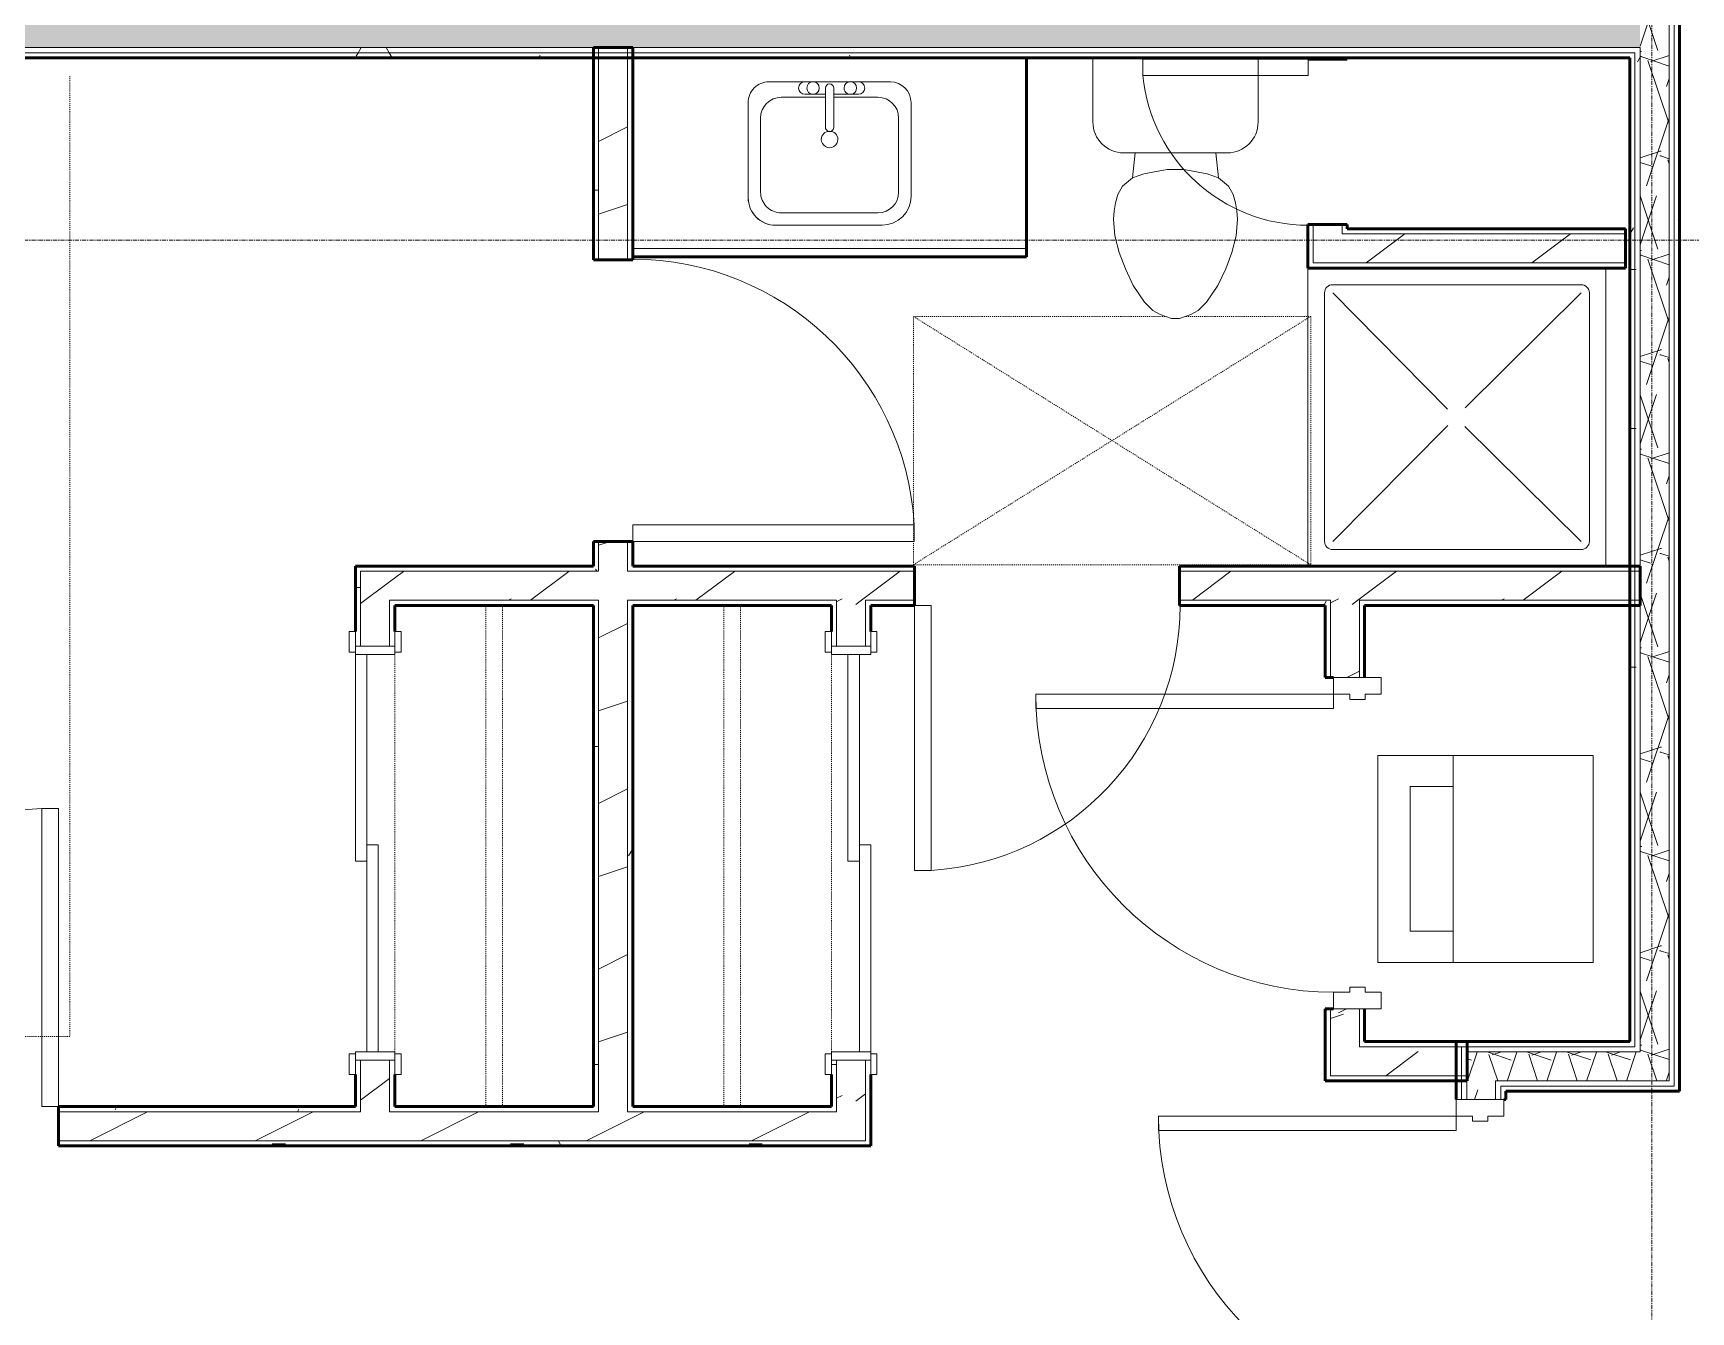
# Model space of a CAD drawing. Extents: x -4294 to -464, y 9706 to 12475.
# Drawn here: x -3676.9 to -3476.6, y 10683.7 to 10838.2 of the extents above; entities that cross this region are included whole.
import ezdxf

# ---------------------------------------------------------------- set-up
doc = ezdxf.new("R2010")
doc.units = 0
doc.linetypes.add('Dash', pattern=[0.25, 0.125, -0.125])
doc.linetypes.add('Grid Line 1_2_', pattern=[0.875, 0.5, -0.125, 0.125, -0.125])
for name, color, linetype, lineweight in [('0-1', 7, 'Continuous', 5), ('0-2', 50, 'Continuous', 13), ('A-DOOR', 31, 'Continuous', 13), ('A-DOOR-1', 7, 'Continuous', 9), ('A-DOOR-2', 90, 'Continuous', 20), ('A-DOOR-5', 31, 'Continuous', 20), ('A-DOOR-6', 31, 'Continuous', 9), ('A-DOOR-FRAM', 31, 'Continuous', 20), ('A-DOOR-FRAM-1', 90, 'Continuous', 20), ('A-GENM-HDLN-1', 7, 'Dash', 9), ('A-WALL', 113, 'Continuous', 13), ('A-WALL-2', 250, 'Continuous', 50), ('A-WALL-3', 50, 'Continuous', 13), ('A-WALL-PATT-1', 7, 'Continuous', 9), ('A-WALL-PATT-2', 8, 'Continuous', 9), ('A-WALL-PATT-5', 111, 'Continuous', 9), ('I-FURN-1', 7, 'Continuous', 9), ('I-FURN-HDLN-1', 7, 'Dash', 9), ('I-WALL-1', 2, 'Continuous', 50), ('P-SANR-FIXT-1', 7, 'Continuous', 9), ('Q-CASE-1', 250, 'Continuous', 50), ('Q-CASE-2', 7, 'Continuous', 9), ('Q-CASE-HDLN-1', 7, 'Dash', 9), ('S-GRID-1', 1, 'Grid Line 1_2_', 9)]:
    doc.layers.add(name, color=color, linetype=linetype, lineweight=lineweight)
pattern_1 = [(0, (0, 0), (38.4, 9.6), [1.584, -27.216, 1.584, -27.216, -153.6]), (0, (0, 0), (38.4, 9.6), [-57.6, 1.584, -56.016, 1.584, -27.216, -67.2]), (0, (0, 0), (38.4, 9.6), [-144, 1.584, -17.616, 1.584, -46.416]), (120, (14.4, 4.8), (-27.513844, 28.4553755), [1.584, -27.216, 1.584, -27.216, -153.6]), (120, (14.4, 4.8), (-27.513844, 28.4553755), [-57.6, 1.584, -56.016, 1.584, -27.216, -67.2]), (120, (14.4, 4.8), (-27.513844, 28.4553755), [-144, 1.584, -17.616, 1.584, -46.416]), (240, (19.2, 24), (-10.886156, -38.0553755), [1.584, -27.216, 1.584, -27.216, -153.6]), (240, (19.2, 24), (-10.886156, -38.0553755), [-57.6, 1.584, -56.016, 1.584, -27.216, -67.2]), (240, (19.2, 24), (-10.886156, -38.0553755), [-144, 1.584, -17.616, 1.584, -46.416])]
pattern_2 = [(216.87, (7.997, 19.992), (59.9755286, 39.9843071), [9.996, -89.964]), (206.565, (19.992, 13.994), (-19.991807, -19.992219), [22.352, -22.352]), (198.435, (19.992, 3.998), (-39.983821, -19.991955), [12.644, -50.576])]
pattern_3 = [(161.57, (0.6, 0.6), (-4.80033747, -0.00041462), [0, -34.152, 3.792, 0]), (18.43, (-0.6, 0.6), (-4.80033747, 0.00041462), [0, -34.152, 3.792, 0]), (108.43, (0.6, 0.6), (2.39913218, -12.00105099), [11.382, -26.562]), (71.57, (-0.6, 0.6), (2.39913218, 12.00105099), [11.382, -26.562])]

# ---------------------------------------------------------------- blocks, each defined once
blk = doc.blocks.new('Single-Flush - 32_ x 84_-1372862-FLOOR PLAN - 2ND FLOOR')
at = {"layer": 'A-DOOR-1'}
blk.add_arc((16, 2.37), 32.07, 93.5759, 180, dxfattribs=at)
at = {"layer": 'A-DOOR-2'}
for p, q in [((14, 2.37), (14, 34.38)), ((16, 34.38), (14, 34.38)), ((16, 2.37), (16, 34.38)), ((16, 2.37), (14, 2.37))]:
    blk.add_line(p, q, dxfattribs=at)
blk = doc.blocks.new('Stacked Washer and Dryer - 26_x25_ - Private-1372850-FLOOR PLAN - 2ND FLOOR')
at = {"layer": 'P-SANR-FIXT-1'}
for p, q in [((0, 12.5), (26, 12.5)), ((0, 12.5), (0, -12.5)), ((16.90625, -12.5), (16.90625, 12.5)), ((26, 12.5), (26, -12.5)), ((22.09375, 8.75), (16.90625, 8.75)), ((22.09375, -8.75), (22.09375, 8.75)), ((16.90625, -8.75), (22.09375, -8.75)), ((26, -12.5), (0, -12.5))]:
    blk.add_line(p, q, dxfattribs=at)
blk = doc.blocks.new('Single-Flush - 36_ x 84_-1372839-FLOOR PLAN - 2ND FLOOR')
at = {"layer": 'A-DOOR-1'}
blk.add_arc((18, 2.37), 36.07, 93.1789, 180, dxfattribs=at)
at = {"layer": 'A-DOOR-2'}
for p, q in [((16, 2.37), (16, 38.39)), ((18, 38.39), (16, 38.39)), ((18, 2.37), (18, 38.39)), ((18, 2.37), (16, 2.37))]:
    blk.add_line(p, q, dxfattribs=at)
blk = doc.blocks.new('Single-Flush - 34_ x 84_-1372840-FLOOR PLAN - 2ND FLOOR')
at = {"layer": 'A-DOOR-1'}
blk.add_arc((17, 2.37), 34.07, 93.3657, 180, dxfattribs=at)
at = {"layer": 'A-DOOR-2'}
for p, q in [((15, 2.37), (15, 36.38)), ((17, 36.38), (15, 36.38)), ((17, 2.37), (17, 36.38)), ((17, 2.37), (15, 2.37))]:
    blk.add_line(p, q, dxfattribs=at)
blk = doc.blocks.new('Door-Passage-Single-Flush - 36_ x 80_-1699972-FLOOR PLAN - 2ND FLOOR')
at = {"layer": 'A-DOOR-1'}
blk.add_arc((18, 1.625), 36, 90, 180, dxfattribs=at)
at = {"layer": 'A-DOOR-2'}
for p, q in [((18, 37.625), (16.25, 37.625)), ((16.25, 37.625), (16.25, 1.625)), ((18, 1.625), (18, 37.625)), ((16.25, 1.625), (18, 1.625))]:
    blk.add_line(p, q, dxfattribs=at)
at = {"layer": 'A-DOOR-FRAM-1'}
for p, q in [((-18, 1.625), (-20, 1.625)), ((-20, 1.625), (-20, -4.125)), ((-18, -0.3125), (-18, 1.625)), ((18, 1.625), (18, -0.3125)), ((20, 1.625), (18, 1.625)), ((20, -4.125), (20, 1.625)), ((-17.375, -0.3125), (-18, -0.3125)), ((-17.375, -2.1875), (-17.375, -0.3125)), ((18, -0.3125), (17.375, -0.3125)), ((17.375, -0.3125), (17.375, -2.1875)), ((-18, -4.125), (-18, -2.1875)), ((-18, -2.1875), (-17.375, -2.1875)), ((17.375, -2.1875), (18, -2.1875)), ((18, -2.1875), (18, -4.125)), ((-20, -4.125), (-18, -4.125)), ((18, -4.125), (20, -4.125))]:
    blk.add_line(p, q, dxfattribs=at)
blk = doc.blocks.new('M_Sink Vanity-Square - 500 x 440mm-1372835-FLOOR PLAN - 2ND FLOOR')
at = {"layer": 'P-SANR-FIXT-1'}
for p, q in [((-5.72, 10.23), (7.14, 10.23)), ((-5.72, 10.23), (7.14, 10.23)), ((-5.22, 8.73), (6.46, 8.73)), ((-9.22, -4.59), (-9.22, 6.73)), ((-9.22, -4.59), (-9.22, 6.73)), ((-7.72, -2.72), (-7.72, 6.23)), ((8.96, 6.23), (8.96, -2.72)), ((10.46, 6.91), (10.46, -4.59)), ((10.46, 6.91), (10.46, -4.59)), ((0.12, -6.33), (0.12, -1.59)), ((1.12, -6.33), (1.12, -1.59)), ((0.12, -5.22), (-5.22, -5.22)), ((-2.88, -5.59), (0.12, -5.59)), ((6.46, -5.22), (1.12, -5.22)), ((1.12, -5.59), (3.62, -5.59)), ((7.96, -7.09), (-6.72, -7.09)), ((7.96, -7.09), (-6.72, -7.09)), ((3.62, -7.09), (-2.88, -7.09))]:
    blk.add_line(p, q, dxfattribs=at)
for centre, radius, start, end in [((-5.72, 6.73), 3.5, 90, 180), ((-5.72, 6.73), 3.5, 90, 180), ((7.14, 6.91), 3.32, 0, 90), ((7.14, 6.91), 3.32, 360, 90), ((-5.22, 6.23), 2.5, 90, 180), ((6.46, 6.23), 2.5, 360, 90), ((0.62, -0.13), 1, 360, 180), ((0.62, -0.13), 1, 180, 0), ((0.62, -1.59), 0.5, 360, 180), ((-5.22, -2.72), 2.5, 180, 270), ((6.46, -2.72), 2.5, 270, 360), ((-6.72, -4.59), 2.5, 180, 270), ((-6.72, -4.59), 2.5, 180, 270), ((-2.88, -6.34), 0.75, 90, 270), ((-1.88, -6.34), 0.75, 360, 180), ((2.62, -6.34), 0.75, 0, 180), ((3.62, -6.34), 0.75, 270, 90), ((7.96, -4.59), 2.5, 270, 0), ((7.96, -4.59), 2.5, 270, 0), ((-1.88, -6.34), 0.75, 180, 0), ((0.62, -6.33), 0.5, 180, 0), ((2.62, -6.34), 0.75, 180, 0)]:
    blk.add_arc(centre, radius, start, end, dxfattribs=at)
blk = doc.blocks.new('OD_CW_Base Cabinet - OD_CW_Base Cabinet-1870265-FLOOR PLAN - 2ND FLOOR')
at = {"layer": 'Q-CASE-1'}
for p, q in [((48.31, 0), (48.31, 24)), ((0.74, 0), (48.31, 0))]:
    blk.add_line(p, q, dxfattribs=at)
at = {"layer": 'Q-CASE-2'}
for p, q in [((48.31, 24), (48.31, 1)), ((0.74, 1), (48.31, 1)), ((48.31, 1), (0.74, 1)), ((48.31, 0), (0.74, 0)), ((48.31, 1), (48.31, 0))]:
    blk.add_line(p, q, dxfattribs=at)
blk = doc.blocks.new('Toilet-Domestic-3D - Toilet-Domestic-3D-1352612-FLOOR PLAN - 2ND FLOOR')
at = {"layer": 'P-SANR-FIXT-1'}
for p, q in [((-9.98, 11.75), (-9.98, 19.48)), ((9.98, 19.48), (9.98, 11.75)), ((6.25, 8.02), (-6.25, 8.02)), ((-4.86, 8.02), (-5.21, 5)), ((4.86, 8.02), (5.21, 5)), ((-5.21, 5), (-6.4, 4)), ((-3.84, 5.5), (-5.21, 5)), ((-1, 6), (-3.84, 5.5)), ((1, 6), (-1, 6)), ((3.84, 5.5), (1, 6)), ((5.21, 5), (3.84, 5.5)), ((6.4, 4), (5.21, 5)), ((-6.97, 3), (-7.24, 2)), ((-6.4, 4), (-6.97, 3)), ((6.97, 3), (6.4, 4)), ((7.24, 2), (6.97, 3)), ((-7.41, 1), (-7.5, 0)), ((-7.24, 2), (-7.41, 1)), ((7.41, 1), (7.24, 2)), ((7.5, 0), (7.41, 1)), ((-7.5, 0), (-7.33, -1.99)), ((-7.33, -1.99), (-6.79, -4)), ((6.79, -4), (7.33, -1.99)), ((7.33, -1.99), (7.5, 0)), ((-6.79, -4), (-6.06, -6)), ((6.06, -6), (6.79, -4)), ((-6.06, -6), (-5.13, -8)), ((5.13, -8), (6.06, -6)), ((-5.13, -8), (-3.74, -10)), ((3.74, -10), (5.13, -8)), ((-3.74, -10), (-2.74, -11)), ((2.74, -11), (3.74, -10)), ((-2.74, -11), (-1.87, -11.5)), ((-1.87, -11.5), (-0.5, -12)), ((-0.5, -12), (0.5, -12)), ((0.5, -12), (1.87, -11.5)), ((1.87, -11.5), (2.74, -11))]:
    blk.add_line(p, q, dxfattribs=at)
for centre, start, end in [((-6.25, 11.75), 180, 270), ((6.25, 11.75), 270, 360)]:
    blk.add_arc(centre, 3.73, start, end, dxfattribs=at)
blk = doc.blocks.new('Shower Base-3D - 36_ x 36_-1585791-FLOOR PLAN - 2ND FLOOR')
at = {"layer": 'P-SANR-FIXT-1'}
for p, q in [((-18, -18), (-18, 18)), ((18, 18), (18, -18)), ((-16, 15), (-16, -15)), ((15, 16), (-15, 16)), ((-1.13, 0.98), (-15, 15)), ((1.01, 1.11), (15, 15)), ((16, -15), (16, 15)), ((-1.12, -1), (-15, -15)), ((0.97, -1.14), (15, -15)), ((-15, -16), (15, -16))]:
    blk.add_line(p, q, dxfattribs=at)
for centre, start, end in [((-15, 15), 90, 180), ((15, 15), 360, 90), ((-15, -15), 180, 270), ((15, -15), 270, 0)]:
    blk.add_arc(centre, 1, start, end, dxfattribs=at)
blk = doc.blocks.new('OD_CW_Closet - OD_CW_Closet-1902250-FLOOR PLAN - 2ND FLOOR')
at = {"layer": 'Q-CASE-HDLN-1'}
for p, q in [((3.89, 24), (0.74, 24)), ((0.74, 24), (0.74, 0)), ((54.64, 24), (6.64, 24)), ((61.26, 24), (57.39, 24)), ((61.26, 0), (61.26, 24)), ((0.74, 13), (61.26, 13)), ((0.74, 11), (61.26, 11)), ((0.74, 0), (61.26, 0))]:
    blk.add_line(p, q, dxfattribs=at)
blk = doc.blocks.new('ADA Clearances - 30_x48_-V11-FLOOR PLAN - 2ND FLOOR')
at = {"layer": 'A-GENM-HDLN-1'}
for p, q in [((15, 24), (-15, -24)), ((-15, 24), (15, -24)), ((-15, -24), (-15, 24)), ((-15, 24), (15, 24)), ((15, 24), (15, -6.44)), ((15, -8.9), (15, -24)), ((15, -24), (-15, -24))]:
    blk.add_line(p, q, dxfattribs=at)
blk = doc.blocks.new('Single-Flush - CLOSET-1720159-FLOOR PLAN - 2ND FLOOR')
at = {"layer": 'A-DOOR-1'}
blk.add_arc((10, 2.37), 20.07, 95.7201, 180, dxfattribs=at)
at = {"layer": 'A-DOOR-2'}
for p, q in [((8, 2.37), (8, 22.34)), ((10, 22.34), (8, 22.34)), ((10, 2.37), (10, 22.34)), ((10, 2.37), (8, 2.37))]:
    blk.add_line(p, q, dxfattribs=at)
blk = doc.blocks.new('Bed-Standard - King 78_ x 80_-1379907-FLOOR PLAN - 2ND FLOOR')
at = {"layer": 'I-FURN-1'}
for p, q in [((-28.31, 41.8), (49.69, 41.8)), ((-28.31, -38.2), (-28.31, 41.8)), ((49.69, 41.8), (49.69, -38.2)), ((49.69, -24.2), (-28.31, -17.63)), ((-25.31, -24.2), (46.69, -24.2)), ((-25.31, -36.2), (-25.31, -24.2)), ((46.69, -36.2), (46.69, -24.2)), ((-25.31, -36.2), (46.69, -36.2)), ((49.69, -38.2), (-28.31, -38.2))]:
    blk.add_line(p, q, dxfattribs=at)
at = {"layer": 'I-FURN-HDLN-1'}
for p, q in [((-64.31, 77.8), (73.69, 77.8)), ((-64.31, -38.2), (-64.31, 77.8)), ((73.69, 77.8), (73.69, -38.2))]:
    blk.add_line(p, q, dxfattribs=at)
blk = doc.blocks.new('FOLDING_SLIDING CLOSET - 48_ x 80_-1372841-FLOOR PLAN - 2ND FLOOR')
at = {"layer": 'A-DOOR-1'}
for p, q in [((-26.75, 3.25), (-24.25, 3.25)), ((-26.75, 2.5), (-26.75, 3.25)), ((-24.25, 2.5), (-26.75, 2.5)), ((-24.25, 3.25), (-24.25, 2.5)), ((24.25, 3.25), (26.75, 3.25)), ((24.25, 2.5), (24.25, 3.25)), ((26.75, 2.5), (24.25, 2.5)), ((26.75, 3.25), (26.75, 2.5)), ((-26.75, -2.25), (-24.25, -2.25)), ((-26.75, -3), (-26.75, -2.25)), ((-24.25, -3), (-26.75, -3)), ((-24.25, -2.25), (-24.25, -3)), ((24.25, -2.25), (26.75, -2.25)), ((24.25, -3), (24.25, -2.25)), ((26.75, -3), (24.25, -3)), ((26.75, -2.25), (26.75, -3))]:
    blk.add_line(p, q, dxfattribs=at)
at = {"layer": 'A-DOOR-2'}
for p, q in [((-1, 0.5), (24, 0.5)), ((-1, -0.88), (-1, 0.5)), ((24, 0.5), (24, -0.88)), ((-24, -0.88), (1, -0.88)), ((-24, -2.25), (-24, -0.88)), ((24, -0.88), (-1, -0.88)), ((1, -0.88), (1, -2.25)), ((1, -2.25), (-24, -2.25))]:
    blk.add_line(p, q, dxfattribs=at)
at = {"layer": 'A-DOOR-FRAM-1'}
for p, q in [((-25, 2.5), (-24, 2.5)), ((-25, -2.25), (-25, 2.5)), ((-24, 2.5), (-24, -2.25)), ((24, 2.5), (25, 2.5)), ((24, -2.25), (24, 2.5)), ((25, 2.5), (25, -2.25)), ((-24, -2.25), (-25, -2.25)), ((25, -2.25), (24, -2.25))]:
    blk.add_line(p, q, dxfattribs=at)
blk = doc.blocks.new('OD_CW_Closet - OD_CW_Closet-1901942-FLOOR PLAN - 2ND FLOOR')
at = {"layer": 'Q-CASE-HDLN-1'}
for p, q in [((0.74, -24), (0.74, 0)), ((0.74, 0), (61.26, 0)), ((61.26, 0), (61.26, -24)), ((0.74, -11), (61.26, -11)), ((0.74, -13), (61.26, -13)), ((3.89, -24), (0.74, -24)), ((54.64, -24), (6.64, -24)), ((61.26, -24), (57.39, -24))]:
    blk.add_line(p, q, dxfattribs=at)
blk = doc.blocks.new('CTR - 1st Phase - Unit Layouts_rvt-1-FLOOR PLAN - 2ND FLOOR')
at = {"layer": 'A-WALL-PATT-1'}
h = blk.add_hatch(dxfattribs=at)
h.set_pattern_fill('FP_1', color=256, style=0, pattern_type=2)
h.set_pattern_definition(pattern_1)
h.paths.add_polyline_path([(-3608.55, 10708.54), (-3608.55, 10769.06), (-3609.17, 10769.06), (-3609.17, 10708.54)], flags=0)
h.paths.add_polyline_path([(-3609.17, 10773.81), (-3608.55, 10773.81), (-3608.55, 10776.81), (-3609.17, 10776.81), (-3609.17, 10773.93)], flags=0)
h.paths.add_polyline_path([(-3609.17, 10810.81), (-3608.55, 10810.81), (-3608.55, 10835.19), (-3609.17, 10835.19), (-3609.17, 10827.17)], flags=0)
h = blk.add_hatch(dxfattribs=at)
h.set_pattern_fill('FP_1', color=256, style=0, pattern_type=2)
h.set_pattern_definition(pattern_1)
h.paths.add_polyline_path([(-3605.05, 10708.54), (-3604.42, 10708.54), (-3604.42, 10769.06), (-3605.05, 10769.06), (-3605.05, 10744.13)], flags=0)
h.paths.add_polyline_path([(-3604.42, 10773.81), (-3604.42, 10776.81), (-3605.05, 10776.81), (-3605.05, 10773.81)], flags=0)
h.paths.add_polyline_path([(-3605.05, 10810.81), (-3604.42, 10810.81), (-3604.42, 10835.19), (-3605.05, 10835.19), (-3605.05, 10811.19)], flags=0)
h = blk.add_hatch(dxfattribs=at)
h.set_pattern_fill('FP_1', color=256, style=0, pattern_type=2)
h.set_pattern_definition(pattern_1)
h.paths.add_polyline_path([(-3637.92, 10708.54), (-3637.3, 10708.55), (-3637.3, 10714.16), (-3637.92, 10714.16), (-3637.92, 10712.41)], flags=0)
h.paths.add_polyline_path([(-3637.3, 10764.16), (-3637.3, 10773.81), (-3637.92, 10773.81), (-3637.92, 10764.16)], flags=0)
h = blk.add_hatch(dxfattribs=at)
h.set_pattern_fill('FP_1', color=256, style=0, pattern_type=2)
h.set_pattern_definition(pattern_1)
h.paths.add_polyline_path([(-3483.97, 10773.19), (-3483.97, 10773.81), (-3538.37, 10773.81), (-3538.37, 10773.19), (-3488.41, 10773.19)], flags=0)
h.paths.add_polyline_path([(-3605.05, 10773.19), (-3570.37, 10773.19), (-3570.37, 10773.81), (-3605.05, 10773.81)], flags=0)
h.paths.add_polyline_path([(-3633.8, 10773.19), (-3608.55, 10773.19), (-3608.55, 10773.81), (-3637.3, 10773.81), (-3637.3, 10773.19)], flags=0)
h = blk.add_hatch(dxfattribs=at)
h.set_pattern_fill('FP_1', color=256, style=0, pattern_type=2)
h.set_pattern_definition(pattern_1)
h.paths.add_polyline_path([(-3514.41, 10769.06), (-3483.97, 10769.06), (-3483.97, 10769.69), (-3516.62, 10769.69), (-3516.62, 10769.06), (-3516, 10769.06)], flags=0)
h.paths.add_polyline_path([(-3520.12, 10769.06), (-3520.12, 10769.69), (-3538.37, 10769.69), (-3538.37, 10769.06), (-3520.75, 10769.06)], flags=0)
h.paths.add_polyline_path([(-3579.8, 10769.06), (-3579.8, 10769.69), (-3605.05, 10769.69), (-3605.05, 10769.06), (-3580.42, 10769.06)], flags=0)
h.paths.add_polyline_path([(-3570.37, 10769.06), (-3570.37, 10769.69), (-3576.3, 10769.69), (-3576.3, 10769.06), (-3575.67, 10769.06)], flags=0)
h.paths.add_polyline_path([(-3609.17, 10769.06), (-3608.55, 10769.06), (-3608.55, 10769.69), (-3633.17, 10769.69), (-3633.17, 10769.06), (-3615.16, 10769.06)], flags=0)
h = blk.add_hatch(dxfattribs=at)
h.set_pattern_fill('FP_1', color=256, style=0, pattern_type=2)
h.set_pattern_definition(pattern_1)
h.paths.add_polyline_path([(-3579.8, 10707.91), (-3579.8, 10714.16), (-3580.42, 10714.16), (-3580.42, 10707.91)], flags=0)
h.paths.add_polyline_path([(-3579.8, 10764.16), (-3579.8, 10769.06), (-3580.42, 10769.06), (-3580.42, 10764.16)], flags=0)
h = blk.add_hatch(dxfattribs=at)
h.set_pattern_fill('FP_1', color=256, style=0, pattern_type=2)
h.set_pattern_definition(pattern_1)
h.paths.add_polyline_path([(-3604.42, 10707.91), (-3580.42, 10707.91), (-3580.42, 10708.54), (-3605.05, 10708.54), (-3605.05, 10707.91)], flags=0)
h.paths.add_polyline_path([(-3673.8, 10707.91), (-3637.3, 10707.91), (-3637.3, 10708.54), (-3673.8, 10708.54)], flags=0)
h.paths.add_polyline_path([(-3608.55, 10707.91), (-3608.55, 10708.54), (-3633.8, 10708.54), (-3633.8, 10707.91), (-3609.17, 10707.91)], flags=0)
h.paths.add_polyline_path([(-3780.55, 10707.91), (-3709.8, 10707.91), (-3709.8, 10708.54), (-3852.47, 10708.54), (-3852.47, 10707.91), (-3808.11, 10707.91)], flags=0)
h = blk.add_hatch(dxfattribs=at)
h.set_pattern_fill('FP_1', color=256, style=0, pattern_type=2)
h.set_pattern_definition(pattern_1)
h.paths.add_polyline_path([(-3633.8, 10703.79), (-3576.3, 10703.83), (-3576.3, 10704.41), (-3673.8, 10704.41), (-3673.8, 10703.79), (-3637.3, 10703.79)], flags=0)
h.paths.add_polyline_path([(-3808.11, 10703.79), (-3709.8, 10703.79), (-3709.8, 10704.41), (-3852.47, 10704.41), (-3852.47, 10703.79), (-3826.22, 10703.79)], flags=0)
at = {"layer": 'A-WALL-PATT-2'}
h = blk.add_hatch(dxfattribs=at)
h.set_pattern_fill('FP_2', color=256, style=0, pattern_type=2)
h.set_pattern_definition(pattern_2)
h.paths.add_polyline_path([(-3608.55, 10707.91), (-3605.05, 10707.91), (-3605.05, 10769.69), (-3608.55, 10769.69), (-3608.55, 10708.41)], flags=0)
h.paths.add_polyline_path([(-3605.05, 10773.19), (-3605.05, 10776.81), (-3608.55, 10776.81), (-3608.55, 10773.19)], flags=0)
h.paths.add_polyline_path([(-3605.05, 10810.81), (-3605.05, 10835.19), (-3608.55, 10835.19), (-3608.55, 10810.81)], flags=0)
h = blk.add_hatch(dxfattribs=at)
h.set_pattern_fill('FP_2', color=256, style=0, pattern_type=2)
h.set_pattern_definition(pattern_2)
h.paths.add_polyline_path([(-3504.9, 10810.44), (-3484.47, 10810.44), (-3484.47, 10813.94), (-3522.22, 10813.94), (-3522.22, 10810.44)], flags=0)
h = blk.add_hatch(dxfattribs=at)
h.set_pattern_fill('FP_2', color=256, style=0, pattern_type=2)
h.set_pattern_definition(pattern_2)
h.paths.add_polyline_path([(-3637.3, 10707.91), (-3633.8, 10707.91), (-3633.8, 10714.16), (-3637.3, 10714.16), (-3637.3, 10708.54)], flags=0)
h.paths.add_polyline_path([(-3636.55, 10764.16), (-3633.8, 10764.16), (-3633.8, 10773.19), (-3637.3, 10773.19), (-3637.3, 10764.16)], flags=0)
h = blk.add_hatch(dxfattribs=at)
h.set_pattern_fill('FP_2', color=256, style=0, pattern_type=2)
h.set_pattern_definition(pattern_2)
h.paths.add_polyline_path([(-3520.12, 10769.69), (-3482.72, 10769.69), (-3482.72, 10773.19), (-3538.37, 10773.19), (-3538.37, 10769.69)], flags=0)
h.paths.add_polyline_path([(-3576.3, 10769.69), (-3570.37, 10769.69), (-3570.37, 10773.19), (-3633.8, 10773.17), (-3633.8, 10769.69), (-3579.8, 10769.69)], flags=0)
h = blk.add_hatch(dxfattribs=at)
h.set_pattern_fill('FP_2', color=256, style=0, pattern_type=2)
h.set_pattern_definition(pattern_2)
h.paths.add_polyline_path([(-3579.8, 10704.41), (-3576.3, 10704.41), (-3576.3, 10714.16), (-3579.8, 10714.16), (-3579.8, 10707.91)], flags=0)
h.paths.add_polyline_path([(-3578.42, 10764.16), (-3576.3, 10764.16), (-3576.3, 10769.69), (-3579.8, 10769.69), (-3579.8, 10764.16)], flags=0)
h = blk.add_hatch(dxfattribs=at)
h.set_pattern_fill('FP_2', color=256, style=0, pattern_type=2)
h.set_pattern_definition(pattern_2)
h.paths.add_polyline_path([(-3516.62, 10715.76), (-3516.62, 10720.35), (-3520.12, 10720.35), (-3520.12, 10715.76), (-3520.03, 10715.76)], flags=0)
h.paths.add_polyline_path([(-3517.81, 10760.35), (-3516.62, 10760.35), (-3516.62, 10769.69), (-3520.12, 10769.69), (-3520.12, 10760.35), (-3519.75, 10760.35)], flags=0)
h = blk.add_hatch(dxfattribs=at)
h.set_pattern_fill('FP_2', color=256, style=0, pattern_type=2)
h.set_pattern_definition(pattern_2)
h.paths.add_polyline_path([(-3520.12, 10712.26), (-3503.62, 10712.26), (-3503.67, 10715.76), (-3520.12, 10715.76)], flags=0)
h = blk.add_hatch(dxfattribs=at)
h.set_pattern_fill('FP_2', color=256, style=0, pattern_type=2)
h.set_pattern_definition(pattern_2)
h.paths.add_polyline_path([(-3580.42, 10704.41), (-3579.8, 10704.41), (-3579.8, 10707.91), (-3673.8, 10707.91), (-3673.8, 10704.41), (-3615.16, 10704.41)], flags=0)
h.paths.add_polyline_path([(-3826.22, 10704.41), (-3709.8, 10704.41), (-3709.8, 10707.91), (-3852.47, 10707.91), (-3852.47, 10704.41), (-3835.68, 10704.41)], flags=0)
at = {"layer": 'A-WALL-2'}
for p, q in [((-3604.42, 10836.44), (-3609.17, 10836.44)), ((-3609.17, 10836.44), (-3609.17, 10810.81)), ((-3604.42, 10810.81), (-3604.42, 10836.44)), ((-3518.1, 10835.19), (-3522.85, 10835.19)), ((-3522.85, 10835.19), (-3522.85, 10835.06)), ((-3522.85, 10835.06), (-3518.1, 10835.06)), ((-3518.1, 10835.06), (-3518.1, 10835.19)), ((-3518.1, 10815.06), (-3522.85, 10815.06)), ((-3522.85, 10815.06), (-3522.85, 10814.56)), ((-3518.1, 10814.56), (-3518.1, 10815.06)), ((-3522.85, 10814.56), (-3522.85, 10810.44)), ((-3484.47, 10814.56), (-3518.1, 10814.56)), ((-3484.47, 10809.81), (-3484.47, 10814.56)), ((-3609.17, 10810.81), (-3604.42, 10810.81)), ((-3522.85, 10810.44), (-3522.85, 10809.81)), ((-3522.85, 10809.81), (-3484.47, 10809.81)), ((-3604.42, 10776.81), (-3609.17, 10776.81)), ((-3609.17, 10776.81), (-3609.17, 10773.81)), ((-3604.42, 10773.81), (-3604.42, 10776.81)), ((-3637.92, 10773.81), (-3637.92, 10765.91)), ((-3637.3, 10773.81), (-3637.92, 10773.81)), ((-3633.17, 10773.81), (-3637.3, 10773.81)), ((-3609.17, 10773.81), (-3633.17, 10773.81)), ((-3570.37, 10773.81), (-3604.42, 10773.81)), ((-3570.37, 10769.06), (-3570.37, 10773.81)), ((-3482.72, 10773.81), (-3538.37, 10773.81)), ((-3538.37, 10773.81), (-3538.37, 10769.06)), ((-3482.72, 10769.06), (-3482.72, 10773.81)), ((-3633.17, 10769.06), (-3609.17, 10769.06)), ((-3633.17, 10765.91), (-3633.17, 10769.06)), ((-3609.17, 10769.06), (-3609.17, 10708.54)), ((-3604.42, 10769.06), (-3580.42, 10769.06)), ((-3604.42, 10708.54), (-3604.42, 10769.06)), ((-3580.42, 10769.06), (-3580.42, 10765.91)), ((-3575.67, 10765.91), (-3575.67, 10769.06)), ((-3575.67, 10769.06), (-3570.37, 10769.06)), ((-3538.37, 10769.06), (-3520.75, 10769.06)), ((-3520.75, 10769.06), (-3520.75, 10760.35)), ((-3516, 10769.06), (-3482.72, 10769.06)), ((-3516, 10760.35), (-3516, 10769.06)), ((-3520.75, 10760.35), (-3519.75, 10760.35)), ((-3520.75, 10720.35), (-3520.75, 10716.39)), ((-3519.75, 10720.35), (-3520.75, 10720.35)), ((-3516, 10716.39), (-3516, 10720.35)), ((-3520.75, 10716.39), (-3520.75, 10712.26)), ((-3503.62, 10716.39), (-3516, 10716.39)), ((-3503.62, 10711.64), (-3503.62, 10716.39)), ((-3637.92, 10712.41), (-3637.92, 10708.54)), ((-3633.17, 10708.54), (-3633.17, 10712.41)), ((-3580.42, 10712.41), (-3580.42, 10708.54)), ((-3575.67, 10703.79), (-3575.67, 10712.41)), ((-3520.75, 10712.26), (-3520.75, 10711.64)), ((-3520.75, 10711.64), (-3503.62, 10711.64)), ((-3637.92, 10708.54), (-3673.8, 10708.54)), ((-3673.8, 10708.54), (-3673.8, 10703.79)), ((-3609.17, 10708.54), (-3633.17, 10708.54)), ((-3580.42, 10708.54), (-3604.42, 10708.54)), ((-3673.8, 10703.79), (-3580.42, 10703.79)), ((-3580.42, 10703.79), (-3576.3, 10703.79)), ((-3576.3, 10703.79), (-3575.67, 10703.79))]:
    blk.add_line(p, q, dxfattribs=at)
at = {"layer": 'A-WALL-3'}
for p, q in [((-3608.55, 10836.44), (-3608.55, 10810.81)), ((-3605.05, 10836.44), (-3605.05, 10810.81)), ((-3522.22, 10835.19), (-3522.22, 10835.06)), ((-3518.72, 10835.19), (-3518.72, 10835.06)), ((-3522.22, 10815.06), (-3522.22, 10814.56)), ((-3518.72, 10815.06), (-3518.72, 10814.56)), ((-3522.22, 10813.94), (-3522.22, 10814.56)), ((-3522.22, 10810.44), (-3522.22, 10813.94)), ((-3518.72, 10814.56), (-3518.72, 10813.94)), ((-3518.72, 10813.94), (-3518.72, 10814.56)), ((-3518.72, 10813.94), (-3484.47, 10813.94)), ((-3522.22, 10810.44), (-3484.47, 10810.44)), ((-3608.55, 10776.81), (-3608.55, 10773.81)), ((-3605.05, 10776.81), (-3605.05, 10773.81)), ((-3637.3, 10773.19), (-3633.8, 10773.19)), ((-3637.3, 10764.16), (-3637.3, 10773.19)), ((-3633.8, 10773.19), (-3633.17, 10773.19)), ((-3633.17, 10773.19), (-3608.55, 10773.19)), ((-3608.55, 10773.19), (-3608.55, 10773.81)), ((-3608.55, 10773.81), (-3608.55, 10773.19)), ((-3605.05, 10773.81), (-3605.05, 10773.19)), ((-3605.05, 10773.19), (-3605.05, 10773.81)), ((-3605.05, 10773.19), (-3570.37, 10773.19)), ((-3538.37, 10773.19), (-3482.72, 10773.19)), ((-3633.8, 10769.69), (-3633.17, 10769.69)), ((-3633.8, 10764.16), (-3633.8, 10769.69)), ((-3633.17, 10769.69), (-3608.55, 10769.69)), ((-3608.55, 10769.06), (-3608.55, 10769.69)), ((-3608.55, 10769.69), (-3608.55, 10769.06)), ((-3608.55, 10769.06), (-3608.55, 10708.54)), ((-3605.05, 10769.69), (-3605.05, 10769.06)), ((-3605.05, 10769.69), (-3579.8, 10769.69)), ((-3605.05, 10769.06), (-3605.05, 10769.69)), ((-3605.05, 10769.06), (-3605.05, 10708.54)), ((-3579.8, 10769.06), (-3579.8, 10769.69)), ((-3579.8, 10764.16), (-3579.8, 10769.06)), ((-3576.3, 10769.06), (-3576.3, 10769.69)), ((-3576.3, 10769.69), (-3570.37, 10769.69)), ((-3576.3, 10764.16), (-3576.3, 10769.06)), ((-3538.37, 10769.69), (-3520.12, 10769.69)), ((-3520.12, 10769.06), (-3520.12, 10769.69)), ((-3520.12, 10760.35), (-3520.12, 10769.06)), ((-3516.62, 10769.69), (-3482.72, 10769.69)), ((-3516.62, 10769.06), (-3516.62, 10769.69)), ((-3516.62, 10760.35), (-3516.62, 10769.06)), ((-3520.12, 10716.39), (-3520.12, 10720.35)), ((-3516.62, 10716.39), (-3516.62, 10720.35)), ((-3520.12, 10715.76), (-3520.12, 10716.39)), ((-3520.12, 10712.26), (-3520.12, 10715.76)), ((-3516.62, 10715.76), (-3516.62, 10716.39)), ((-3516.62, 10715.76), (-3503.62, 10715.76)), ((-3637.3, 10708.54), (-3637.3, 10714.16)), ((-3633.8, 10708.54), (-3633.8, 10714.16)), ((-3579.8, 10707.91), (-3579.8, 10714.16)), ((-3576.3, 10704.41), (-3576.3, 10714.16)), ((-3520.12, 10712.26), (-3503.62, 10712.26)), ((-3637.3, 10707.91), (-3673.8, 10707.91)), ((-3637.3, 10708.54), (-3637.3, 10707.91)), ((-3633.8, 10708.54), (-3633.8, 10707.91)), ((-3608.55, 10707.91), (-3633.8, 10707.91)), ((-3608.55, 10708.54), (-3608.55, 10707.91)), ((-3605.05, 10707.91), (-3605.05, 10708.54)), ((-3580.42, 10707.91), (-3605.05, 10707.91)), ((-3579.8, 10707.91), (-3580.42, 10707.91)), ((-3580.42, 10704.41), (-3673.8, 10704.41)), ((-3579.8, 10704.41), (-3580.42, 10704.41)), ((-3576.3, 10704.41), (-3579.8, 10704.41))]:
    blk.add_line(p, q, dxfattribs=at)
at = {"layer": '0-2'}
for name, p in [('OD_CW_Base Cabinet - OD_CW_Base Cabinet-1870265-FLOOR PLAN - 2ND FLOOR', (-3605.16, 10811.19)), ('Toilet-Domestic-3D - Toilet-Domestic-3D-1352612-FLOOR PLAN - 2ND FLOOR', (-3538.85, 10815.71)), ('Shower Base-3D - 36_ x 36_-1585791-FLOOR PLAN - 2ND FLOOR', (-3504.85, 10791.81)), ('Single-Flush - 36_ x 84_-1372839-FLOOR PLAN - 2ND FLOOR', (-3691.8, 10706.16))]:
    blk.add_blockref(name, p, dxfattribs=at)
for name, p, rotation in [('Single-Flush - CLOSET-1720159-FLOOR PLAN - 2ND FLOOR', (-3520.47, 10825.06), 90.00000000000463), ('Bed-Standard - King 78_ x 80_-1379907-FLOOR PLAN - 2ND FLOOR', (-3736.75, 10794.8), 180), ('M_Sink Vanity-Square - 500 x 440mm-1372835-FLOOR PLAN - 2ND FLOOR', (-3580.02, 10825.22), 180), ('Single-Flush - 34_ x 84_-1372840-FLOOR PLAN - 2ND FLOOR', (-3606.8, 10793.81), 269.9999999999788), ('ADA Clearances - 30_x48_-V11-FLOOR PLAN - 2ND FLOOR', (-3546.52, 10788.98), 90.00000000000026), ('OD_CW_Closet - OD_CW_Closet-1901942-FLOOR PLAN - 2ND FLOOR', (-3609.17, 10769.8), 269.999999999969), ('OD_CW_Closet - OD_CW_Closet-1902250-FLOOR PLAN - 2ND FLOOR', (-3604.42, 10769.8), 270.0000000000309), ('Single-Flush - 32_ x 84_-1372862-FLOOR PLAN - 2ND FLOOR', (-3554.37, 10771.44), 180), ('FOLDING_SLIDING CLOSET - 48_ x 80_-1372841-FLOOR PLAN - 2ND FLOOR', (-3635.67, 10739.16), 270.0000000000273), ('FOLDING_SLIDING CLOSET - 48_ x 80_-1372841-FLOOR PLAN - 2ND FLOOR', (-3577.92, 10739.16), 89.99999999997272), ('Door-Passage-Single-Flush - 36_ x 80_-1699972-FLOOR PLAN - 2ND FLOOR', (-3518.12, 10740.35), 89.99999999997203), ('Stacked Washer and Dryer - 26_x25_ - Private-1372850-FLOOR PLAN - 2ND FLOOR', (-3488.41, 10738.46), 180)]:
    blk.add_blockref(name, p, dxfattribs=dict(at, rotation=rotation))
blk = doc.blocks.new('CTR - 1st Phase - Shell_rvt-1-FLOOR PLAN - 2ND FLOOR')
at = {"layer": 'S-GRID-1'}
for p, q in [((-3481.32, 9836.18), (-3481.32, 12413.74)), ((-464.45, 10813.19), (-4232.19, 10813.19))]:
    blk.add_line(p, q, dxfattribs=at)
blk = doc.blocks.new('HOLLOW METAL - UNIT DOOR-1956233-FLOOR PLAN - 2ND FLOOR')
at = {"layer": 'A-DOOR-5'}
for p, q in [((18, 39.25), (16.25, 39.25)), ((16.25, 39.25), (16.25, 3.25)), ((18, 3.25), (18, 39.25)), ((16.25, 3.25), (18, 3.25))]:
    blk.add_line(p, q, dxfattribs=at)
at = {"layer": 'A-DOOR-6'}
blk.add_arc((18, 3.25), 36, 90, 180, dxfattribs=at)
at = {"layer": 'A-DOOR-FRAM'}
for p, q in [((-18, 3.25), (-20, 3.25)), ((-20, 3.25), (-20, -2.5)), ((-18, 1.3125), (-18, 3.25)), ((18, 3.25), (18, 1.3125)), ((20, 3.25), (18, 3.25)), ((20, -2.5), (20, 3.25)), ((-17.375, 1.3125), (-18, 1.3125)), ((-17.375, -0.5625), (-17.375, 1.3125)), ((18, 1.3125), (17.375, 1.3125)), ((17.375, 1.3125), (17.375, -0.5625)), ((-18, -2.5), (-18, -0.5625)), ((-18, -0.5625), (-17.375, -0.5625)), ((17.375, -0.5625), (18, -0.5625)), ((18, -0.5625), (18, -2.5)), ((-20, -2.5), (-18, -2.5)), ((18, -2.5), (20, -2.5))]:
    blk.add_line(p, q, dxfattribs=at)

msp = doc.modelspace()

# ---------------------------------------------------------------- hatches: boundary and pattern name
at = {"layer": 'A-WALL-PATT-5'}
h = msp.add_hatch(dxfattribs=at)
h.set_pattern_fill('FP_1', color=256, style=0, pattern_type=2)
h.set_pattern_definition(pattern_1)
h.paths.add_polyline_path([(-3478.5987, 10711.0144), (-3478.5987, 10965.3644), (-3479.2237, 10965.3644), (-3479.2237, 10711.0144)], flags=0)
h = msp.add_hatch(dxfattribs=at)
h.set_pattern_fill('FP_1', color=256, style=0, pattern_type=2)
h.set_pattern_definition(pattern_1)
h.paths.add_polyline_path([(-3478.5972, 10710.3894), (-3477.9737, 10710.3894), (-3477.9737, 10965.9894), (-3478.5987, 10965.9894), (-3478.5987, 10710.3894)], flags=0)
h = msp.add_hatch(dxfattribs=at)
h.set_pattern_fill('FP_41', color=256, style=0, pattern_type=2)
h.set_pattern_definition(pattern_3)
h.paths.add_polyline_path([(-3482.7056, 10711.6394), (-3479.2237, 10711.6394), (-3479.2237, 10964.7394), (-3482.7237, 10964.7394), (-3482.7237, 10711.6394)], flags=0)
h = msp.add_hatch(dxfattribs=at)
h.set_pattern_fill('FP_1', color=256, style=0, pattern_type=2)
h.set_pattern_definition(pattern_1)
h.paths.add_polyline_path([(-3483.3455, 10715.1394), (-3482.7237, 10715.1394), (-3482.7237, 10769.6894), (-3483.3487, 10769.6894), (-3483.3487, 10715.1394)], flags=0)
h.paths.add_polyline_path([(-3483.0244, 10773.1894), (-3482.7237, 10773.1894), (-3482.7237, 10836.4394), (-3483.3487, 10836.4394), (-3483.3487, 10773.1894)], flags=0)
h.paths.add_polyline_path([(-3482.7237, 10839.9394), (-3482.7237, 10903.1894), (-3483.3487, 10903.1894), (-3483.3487, 10839.9394)], flags=0)
h.paths.add_polyline_path([(-3482.7237, 10906.6894), (-3482.7237, 10961.2394), (-3483.3487, 10961.2394), (-3483.3487, 10906.6894), (-3483.0063, 10906.6894)], flags=0)
h = msp.add_hatch(dxfattribs=at)
h.set_pattern_fill('FP_1', color=256, style=0, pattern_type=2)
h.set_pattern_definition(pattern_1)
h.paths.add_polyline_path([(-3483.3487, 10715.7644), (-3483.3487, 10769.6894), (-3483.9737, 10769.6894), (-3483.9737, 10715.7644)], flags=0)
h.paths.add_polyline_path([(-3483.6493, 10773.1894), (-3483.3487, 10773.1894), (-3483.3487, 10835.8144), (-3483.9737, 10835.8144), (-3483.9737, 10773.1894)], flags=0)
h.paths.add_polyline_path([(-3483.9737, 10840.5644), (-3483.3487, 10840.5655), (-3483.3487, 10903.1894), (-3483.9737, 10903.1894), (-3483.9737, 10841.1894)], flags=0)
h.paths.add_polyline_path([(-3483.3487, 10906.6894), (-3483.3487, 10960.6144), (-3483.9737, 10960.6144), (-3483.9737, 10906.6894), (-3483.6309, 10906.6894)], flags=0)
h = msp.add_hatch(dxfattribs=at)
h.set_pattern_fill('FP_41', color=256, style=0, pattern_type=2)
h.set_pattern_definition(pattern_3)
h.paths.add_polyline_path([(-3504.8992, 10836.4394), (-3482.7237, 10836.4394), (-3482.7237, 10839.9394), (-3852.4737, 10839.9394), (-3852.4737, 10836.4394), (-3532.4639, 10836.4394)], flags=0)
h = msp.add_hatch(dxfattribs=at)
h.set_pattern_fill('FP_1', color=256, style=0, pattern_type=2)
h.set_pattern_definition(pattern_1)
h.paths.add_polyline_path([(-3852.4737, 10835.8144), (-3483.3487, 10835.8144), (-3483.352, 10836.4394), (-3852.4737, 10836.4394)], flags=0)
h = msp.add_hatch(dxfattribs=at)
h.set_pattern_fill('FP_1', color=256, style=0, pattern_type=2)
h.set_pattern_definition(pattern_1)
h.paths.add_polyline_path([(-3504.8992, 10835.1894), (-3483.9737, 10835.1894), (-3483.9737, 10835.8144), (-3852.4737, 10835.8144), (-3852.4737, 10835.1894), (-3532.4639, 10835.1894)], flags=0)
h = msp.add_hatch(dxfattribs=at)
h.set_pattern_fill('FP_41', color=256, style=0, pattern_type=2)
h.set_pattern_definition(pattern_3)
h.paths.add_polyline_path([(-3482.7237, 10711.6394), (-3482.7237, 10715.1394), (-3503.6237, 10715.0894), (-3503.6237, 10711.6394), (-3483.3487, 10711.6394)], flags=0)
h = msp.add_hatch(dxfattribs=at)
h.set_pattern_fill('FP_1', color=256, style=0, pattern_type=2)
h.set_pattern_definition(pattern_1)
h.paths.add_polyline_path([(-3503.6737, 10644.4394), (-3503.6737, 10669.3894), (-3504.2987, 10669.3894), (-3504.2987, 10644.4394)], flags=0)
h.paths.add_polyline_path([(-3504.2987, 10709.3894), (-3503.6737, 10709.3894), (-3503.6737, 10711.6394), (-3504.2987, 10711.6394), (-3504.2987, 10710.2778)], flags=0)
h = msp.add_hatch(dxfattribs=at)
h.set_pattern_fill('FP_41', color=256, style=0, pattern_type=2)
h.set_pattern_definition(pattern_3)
h.paths.add_polyline_path([(-3503.6351, 10647.9394), (-3500.1737, 10647.9394), (-3500.1737, 10669.3894), (-3503.6737, 10669.3894), (-3503.6737, 10647.9394)], flags=0)
h.paths.add_polyline_path([(-3500.1737, 10709.3894), (-3500.1737, 10711.6394), (-3503.6737, 10711.6394), (-3503.6237, 10709.3894), (-3501.1112, 10709.3894)], flags=0)

# ---------------------------------------------------------------- linework, layer by layer
at = {"layer": 'A-WALL'}
for p, q in [((-3478.5987, 10711.0144), (-3478.5987, 10965.3644)), ((-3479.2237, 10711.6394), (-3479.2237, 10964.7394)), ((-3482.7237, 10836.4394), (-3852.4737, 10836.4394)), ((-3483.3487, 10835.8144), (-3852.4737, 10835.8144)), ((-3483.3487, 10715.7644), (-3483.3487, 10835.8144)), ((-3482.7237, 10715.1394), (-3482.7237, 10836.4394)), ((-3504.2987, 10715.7644), (-3483.3487, 10715.7644)), ((-3504.2987, 10709.3894), (-3504.2987, 10715.7644)), ((-3503.6737, 10715.1394), (-3482.7237, 10715.1394)), ((-3503.6737, 10709.3894), (-3503.6737, 10715.1394)), ((-3500.1737, 10711.6394), (-3479.2237, 10711.6394)), ((-3500.1737, 10711.6394), (-3500.1737, 10709.3894)), ((-3499.5487, 10711.0144), (-3478.5987, 10711.0144)), ((-3499.5487, 10711.0144), (-3499.5487, 10709.3894))]:
    msp.add_line(p, q, dxfattribs=at)
at = {"layer": 'I-WALL-1'}
for p, q in [((-3477.9737, 10710.3894), (-3477.9737, 10965.9894)), ((-3852.4737, 10835.1894), (-3483.9737, 10835.1894)), ((-3483.9737, 10835.1894), (-3483.9737, 10716.3894)), ((-3483.9737, 10716.3894), (-3504.9237, 10716.3894)), ((-3504.9237, 10716.3894), (-3504.9237, 10709.3894)), ((-3499.1737, 10709.3894), (-3498.9237, 10709.3894)), ((-3498.9237, 10710.3894), (-3477.9737, 10710.3894)), ((-3498.9237, 10709.3894), (-3498.9237, 10710.3894))]:
    msp.add_line(p, q, dxfattribs=at)

# ---------------------------------------------------------------- block references
at = {"layer": '0-1'}
for name in ['CTR - 1st Phase - Shell_rvt-1-FLOOR PLAN - 2ND FLOOR', 'CTR - 1st Phase - Unit Layouts_rvt-1-FLOOR PLAN - 2ND FLOOR']:
    msp.add_blockref(name, (0, 0), dxfattribs=at)
at = {"layer": 'A-DOOR', "rotation": 89.99999999999778}
msp.add_blockref('HOLLOW METAL - UNIT DOOR-1956233-FLOOR PLAN - 2ND FLOOR', (-3501.6737, 10689.3894), dxfattribs=at)

doc.saveas('drawing.dxf')
